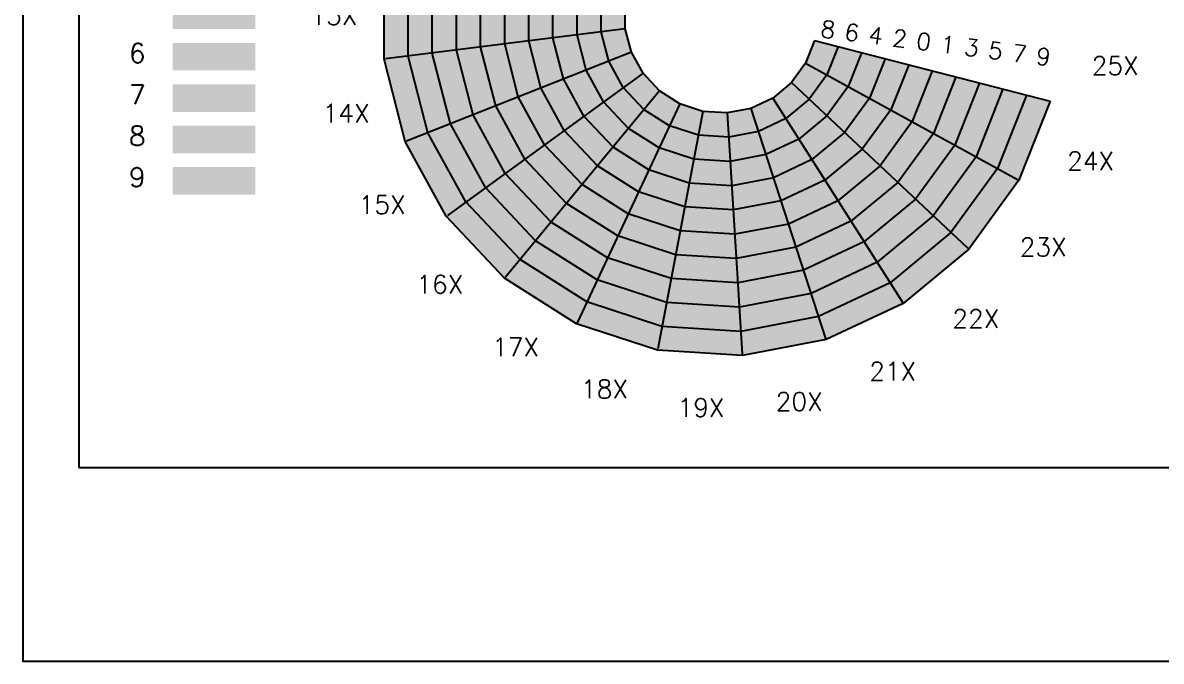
# Model space of a CAD drawing. Extents: x -3.6 to 17, y -3 to 11.
# Drawn here: x 0 to 9.83, y 0 to 5.51 of the extents above; entities that cross this region are included whole.
import ezdxf
from ezdxf.enums import TextEntityAlignment as Align

# ---------------------------------------------------------------- set-up
doc = ezdxf.new("R2010")
doc.units = 0
doc.header["$MEASUREMENT"] = 0
doc.layers.get('0').update_dxf_attribs({"linetype": 'CONTINUOUS'})
doc.layers.get('DEFPOINTS').update_dxf_attribs({"linetype": 'CONTINUOUS'})
for name, color, linetype in [('Lines', 7, 'CONTINUOUS'), ('Shades', 10, 'CONTINUOUS'), ('Text', 7, 'CONTINUOUS')]:
    doc.layers.add(name, color=color, linetype=linetype)
doc.styles.add('Roman Simplex', font='romans')

# ---------------------------------------------------------------- blocks, each defined once
blk = doc.blocks.new('border')
at = {"color": 4}
blk.add_lwpolyline([(0, 0.00781), (0, 0), (0.00781, 0)], dxfattribs=at)
at = {"layer": 'DEFPOINTS'}
blk.add_lwpolyline([(1, 1), (0, 1), (0, 0), (1, 0)], close=True, dxfattribs=at)

msp = doc.modelspace()

# ---------------------------------------------------------------- linework, layer by layer
for p, q in [((0.4842, 10.0068), (0.4842, 1.6735)), ((0.4842, 1.6735), (11.5757, 1.6735))]:
    msp.add_line(p, q)
at = {"layer": 'Lines', "color": 4}
for p, q in [((3.1198, 5.1986), (3.1198, 5.9339)), ((3.3282, 5.225), (3.3282, 5.9076)), ((3.5365, 5.2513), (3.5365, 5.8813)), ((3.7448, 5.2776), (3.7448, 5.8549)), ((3.9532, 5.3039), (3.9532, 5.8286)), ((4.1615, 5.3302), (4.1615, 5.8023)), ((4.3698, 5.3566), (4.3698, 5.776)), ((4.5782, 5.3829), (4.5782, 5.7497)), ((4.7865, 5.4092), (4.7865, 5.7234)), ((4.9948, 5.4355), (4.9948, 5.697)), ((5.2032, 5.4618), (3.1313, 5.2001)), ((4.8646, 5.1049), (4.7865, 5.4092)), ((5.0599, 5.1822), (4.9948, 5.4355)), ((4.2789, 4.873), (4.1615, 5.3302)), ((4.4742, 4.9503), (4.3698, 5.3566)), ((4.6694, 5.0276), (4.5782, 5.3829)), ((3.4979, 4.5638), (3.3282, 5.225)), ((3.6932, 4.6411), (3.5365, 5.2513)), ((3.8884, 4.7184), (3.7448, 5.2776)), ((4.0837, 4.7957), (3.9532, 5.3039)), ((3.3027, 4.4865), (3.1198, 5.1986))]:
    msp.add_line(p, q, dxfattribs=at)
at = {"layer": 'Lines', "color": 6}
for p, q in [((6.8371, 5.359), (8.871, 4.8368)), ((7.0405, 5.3068), (6.9442, 5.0636)), ((7.2439, 5.2546), (7.1282, 4.9625)), ((6.7602, 5.1648), (8.5902, 4.1588)), ((7.4473, 5.2024), (7.3122, 4.8613)), ((7.6507, 5.1501), (7.4963, 4.7602)), ((6.9442, 5.0636), (6.7905, 4.8521)), ((7.8541, 5.0979), (7.6803, 4.659)), ((8.0574, 5.0457), (7.8643, 4.5578)), ((6.6374, 4.9958), (8.1597, 3.5663)), ((7.1282, 4.9625), (6.9436, 4.7083)), ((8.2608, 4.9935), (8.0483, 4.4567)), ((8.4642, 4.9412), (8.2323, 4.3555)), ((6.4765, 4.8627), (7.5954, 3.0995)), ((6.7905, 4.8521), (6.589, 4.6854)), ((7.3122, 4.8613), (7.0966, 4.5646)), ((8.6676, 4.889), (8.4163, 4.2543)), ((8.871, 4.8368), (8.6003, 4.1532)), ((6.0823, 4.7346), (6.2134, 2.6504)), ((6.2875, 4.7737), (6.9328, 2.7876)), ((7.4963, 4.7602), (7.2497, 4.4208)), ((6.589, 4.6854), (6.3523, 4.574)), ((6.9436, 4.7083), (6.7015, 4.5081)), ((7.6803, 4.659), (7.4028, 4.2771)), ((6.3523, 4.574), (6.0955, 4.525)), ((7.0966, 4.5646), (6.814, 4.3308)), ((7.8643, 4.5578), (7.5559, 4.1333)), ((6.7015, 4.5081), (6.4172, 4.3743)), ((8.0483, 4.4567), (7.7089, 3.9896)), ((6.4172, 4.3743), (6.1086, 4.3154)), ((6.814, 4.3308), (6.4821, 4.1746)), ((7.2497, 4.4208), (6.9265, 4.1535)), ((8.2323, 4.3555), (7.862, 3.8458)), ((7.4028, 4.2771), (7.0391, 3.9762)), ((8.4163, 4.2543), (8.0151, 3.7021)), ((6.4821, 4.1746), (6.1218, 4.1059)), ((6.9265, 4.1535), (6.547, 3.9749)), ((7.5559, 4.1333), (7.1516, 3.7989)), ((8.6003, 4.1532), (8.1682, 3.5583)), ((6.547, 3.9749), (6.135, 3.8963)), ((7.0391, 3.9762), (6.6119, 3.7752)), ((7.7089, 3.9896), (7.2641, 3.6216)), ((7.862, 3.8458), (7.3766, 3.4443)), ((6.6119, 3.7752), (6.1482, 3.6867)), ((7.1516, 3.7989), (6.6768, 3.5755)), ((8.0151, 3.7021), (7.4891, 3.267)), ((6.6768, 3.5755), (6.1614, 3.4771)), ((7.2641, 3.6216), (6.7417, 3.3757)), ((8.1682, 3.5583), (7.6016, 3.0897)), ((7.3766, 3.4443), (6.8066, 3.176)), ((6.7417, 3.3757), (6.1746, 3.2676)), ((7.4891, 3.267), (6.8715, 2.9763)), ((6.8066, 3.176), (6.1877, 3.058)), ((7.6016, 3.0897), (6.9364, 2.7766)), ((6.8715, 2.9763), (6.2009, 2.8484)), ((6.9364, 2.7766), (6.2141, 2.6388))]:
    msp.add_line(p, q, dxfattribs=at)
at = {"layer": 'Lines', "color": 5}
for p, q in [((5.2551, 5.2595), (3.3135, 4.4907)), ((5.1859, 4.953), (5.0599, 5.1822)), ((5.3558, 5.0764), (3.6663, 3.849)), ((4.8461, 4.7062), (4.6694, 5.0276)), ((5.016, 4.8296), (4.8646, 5.1049)), ((5.4988, 4.9242), (4.1676, 3.3151)), ((4.6762, 4.5827), (4.4742, 4.9503)), ((5.3649, 4.7624), (5.1859, 4.953)), ((4.5063, 4.4593), (4.2789, 4.873)), ((5.2311, 4.6006), (5.016, 4.8296)), ((4.3365, 4.3359), (4.0837, 4.7957)), ((5.6751, 4.8122), (4.786, 2.9227)), ((5.5857, 4.6222), (5.3649, 4.7624)), ((5.8738, 4.7477), (5.4825, 2.6964)), ((3.9967, 4.089), (3.6932, 4.6411)), ((4.1666, 4.2124), (3.8884, 4.7184)), ((5.0972, 4.4388), (4.8461, 4.7062)), ((5.8344, 4.5414), (5.5857, 4.6222)), ((3.8268, 3.9656), (3.4979, 4.5638)), ((4.9633, 4.277), (4.6762, 4.5827)), ((5.4963, 4.4322), (5.2311, 4.6006)), ((6.0955, 4.525), (5.8344, 4.5414)), ((3.6569, 3.8422), (3.3027, 4.4865)), ((4.8295, 4.1152), (4.5063, 4.4593)), ((5.4069, 4.2422), (5.0972, 4.4388)), ((5.7951, 4.3352), (5.4963, 4.4322)), ((4.6956, 3.9534), (4.3365, 4.3359)), ((6.1086, 4.3154), (5.7951, 4.3352)), ((5.3175, 4.0522), (4.9633, 4.277)), ((5.7557, 4.1289), (5.4069, 4.2422)), ((4.5618, 3.7916), (4.1666, 4.2124)), ((4.4279, 3.6298), (3.9967, 4.089)), ((5.2281, 3.8622), (4.8295, 4.1152)), ((5.7164, 3.9226), (5.3175, 4.0522)), ((6.1218, 4.1059), (5.7557, 4.1289)), ((4.2941, 3.468), (3.8268, 3.9656)), ((5.1387, 3.6722), (4.6956, 3.9534)), ((4.1602, 3.3062), (3.6569, 3.8422)), ((5.677, 3.7163), (5.2281, 3.8622)), ((6.135, 3.8963), (5.7164, 3.9226)), ((5.0493, 3.4822), (4.5618, 3.7916)), ((5.6377, 3.5101), (5.1387, 3.6722)), ((6.1482, 3.6867), (5.677, 3.7163)), ((4.9599, 3.2922), (4.4279, 3.6298)), ((4.8704, 3.1022), (4.2941, 3.468)), ((5.5984, 3.3038), (5.0493, 3.4822)), ((6.1614, 3.4771), (5.6377, 3.5101)), ((4.781, 2.9122), (4.1602, 3.3062)), ((5.559, 3.0975), (4.9599, 3.2922)), ((6.1746, 3.2676), (5.5984, 3.3038)), ((5.5197, 2.8913), (4.8704, 3.1022)), ((6.1877, 3.058), (5.559, 3.0975)), ((5.4803, 2.685), (4.781, 2.9122)), ((6.2009, 2.8484), (5.5197, 2.8913)), ((6.2141, 2.6388), (5.4803, 2.685))]:
    msp.add_line(p, q, dxfattribs=at)
at = {"layer": 'Lines', "color": 4}
msp.add_lwpolyline([(5.2551, 5.2595), (5.2032, 5.4618), (5.2032, 5.6707), (5.2551, 5.873)], dxfattribs=at)
at = {"layer": 'Lines', "color": 6}
msp.add_lwpolyline([(6.8371, 5.359), (6.7602, 5.1648), (6.6374, 4.9958), (6.4765, 4.8627), (6.2875, 4.7737), (6.0823, 4.7346)], dxfattribs=at)
at = {"layer": 'Lines', "color": 5}
msp.add_lwpolyline([(6.0823, 4.7346), (5.8738, 4.7477), (5.6751, 4.8122), (5.4988, 4.9242), (5.3558, 5.0764), (5.2551, 5.2595)], dxfattribs=at)
at = {"layer": 'Shades', "color": 139}
msp.add_solid([(3.3282, 5.9076), (3.1198, 5.9339), (3.3282, 5.225), (3.1198, 5.1986)], dxfattribs=at)
at = {"layer": 'Shades', "color": 137}
msp.add_solid([(3.5365, 5.8813), (3.3282, 5.9076), (3.5365, 5.2513), (3.3282, 5.225)], dxfattribs=at)
at = {"layer": 'Shades', "color": 135}
msp.add_solid([(3.7448, 5.8549), (3.5365, 5.8813), (3.7448, 5.2776), (3.5365, 5.2513)], dxfattribs=at)
at = {"layer": 'Shades', "color": 133}
msp.add_solid([(3.9532, 5.8286), (3.7448, 5.8549), (3.9532, 5.3039), (3.7448, 5.2776)], dxfattribs=at)
at = {"layer": 'Shades', "color": 131}
msp.add_solid([(4.1615, 5.8023), (3.9532, 5.8286), (4.1615, 5.3302), (3.9532, 5.3039)], dxfattribs=at)
at = {"layer": 'Shades', "color": 130}
msp.add_solid([(4.3698, 5.776), (4.1615, 5.8023), (4.3698, 5.3566), (4.1615, 5.3302)], dxfattribs=at)
at = {"layer": 'Shades', "color": 132}
msp.add_solid([(4.5782, 5.7497), (4.3698, 5.776), (4.5782, 5.3829), (4.3698, 5.3566)], dxfattribs=at)
at = {"layer": 'Shades', "color": 134}
msp.add_solid([(4.7865, 5.7234), (4.5782, 5.7497), (4.7865, 5.4092), (4.5782, 5.3829)], dxfattribs=at)
at = {"layer": 'Shades', "color": 136}
msp.add_solid([(4.9948, 5.697), (4.7865, 5.7234), (4.9948, 5.4355), (4.7865, 5.4092)], dxfattribs=at)
at = {"layer": 'Shades', "color": 5}
msp.add_solid([(1.2933, 5.4579), (2.0076, 5.4579), (1.2933, 5.696), (2.0076, 5.696)], dxfattribs=at)
at = {"layer": 'Shades', "color": 138}
msp.add_solid([(5.2032, 5.6707), (4.9948, 5.697), (5.2032, 5.4618), (4.9948, 5.4355)], dxfattribs=at)
at = {"layer": 'Shades', "color": 144}
msp.add_solid([(4.7865, 5.4092), (4.5782, 5.3829), (4.8646, 5.1049), (4.6694, 5.0276)], dxfattribs=at)
at = {"layer": 'Shades', "color": 146}
msp.add_solid([(4.9948, 5.4355), (4.7865, 5.4092), (5.0599, 5.1822), (4.8646, 5.1049)], dxfattribs=at)
at = {"layer": 'Shades', "color": 148}
msp.add_solid([(5.2032, 5.4618), (4.9948, 5.4355), (5.2551, 5.2595), (5.0599, 5.1822)], dxfattribs=at)
at = {"layer": 'Shades', "color": 6}
msp.add_solid([(1.2933, 5.1007), (2.0076, 5.1007), (1.2933, 5.3388), (2.0076, 5.3388)], dxfattribs=at)
at = {"layer": 'Shades', "color": 141}
msp.add_solid([(4.1615, 5.3302), (3.9532, 5.3039), (4.2789, 4.873), (4.0837, 4.7957)], dxfattribs=at)
at = {"layer": 'Shades', "color": 140}
msp.add_solid([(4.3698, 5.3566), (4.1615, 5.3302), (4.4742, 4.9503), (4.2789, 4.873)], dxfattribs=at)
at = {"layer": 'Shades', "color": 142}
msp.add_solid([(4.5782, 5.3829), (4.3698, 5.3566), (4.6694, 5.0276), (4.4742, 4.9503)], dxfattribs=at)
at = {"layer": 'Shades', "color": 248}
msp.add_solid([(6.7602, 5.1648), (6.9442, 5.0636), (6.8371, 5.359), (7.0405, 5.3068)], dxfattribs=at)
at = {"layer": 'Shades', "color": 149}
msp.add_solid([(3.3282, 5.225), (3.1198, 5.1986), (3.4979, 4.5638), (3.3027, 4.4865)], dxfattribs=at)
at = {"layer": 'Shades', "color": 147}
msp.add_solid([(3.5365, 5.2513), (3.3282, 5.225), (3.6932, 4.6411), (3.4979, 4.5638)], dxfattribs=at)
at = {"layer": 'Shades', "color": 145}
msp.add_solid([(3.7448, 5.2776), (3.5365, 5.2513), (3.8884, 4.7184), (3.6932, 4.6411)], dxfattribs=at)
at = {"layer": 'Shades', "color": 143}
msp.add_solid([(3.9532, 5.3039), (3.7448, 5.2776), (4.0837, 4.7957), (3.8884, 4.7184)], dxfattribs=at)
at = {"layer": 'Shades', "color": 158}
msp.add_solid([(5.2551, 5.2595), (5.0599, 5.1822), (5.3558, 5.0764), (5.1859, 4.953)], dxfattribs=at)
at = {"layer": 'Shades', "color": 246}
msp.add_solid([(6.9442, 5.0636), (7.1282, 4.9625), (7.0405, 5.3068), (7.2439, 5.2546)], dxfattribs=at)
at = {"layer": 'Shades', "color": 244}
msp.add_solid([(7.1282, 4.9625), (7.3122, 4.8613), (7.2439, 5.2546), (7.4473, 5.2024)], dxfattribs=at)
at = {"layer": 'Shades', "color": 156}
msp.add_solid([(5.0599, 5.1822), (4.8646, 5.1049), (5.1859, 4.953), (5.016, 4.8296)], dxfattribs=at)
at = {"layer": 'Shades', "color": 238}
msp.add_solid([(6.6374, 4.9958), (6.7905, 4.8521), (6.7602, 5.1648), (6.9442, 5.0636)], dxfattribs=at)
at = {"layer": 'Shades', "color": 242}
msp.add_solid([(7.3122, 4.8613), (7.4963, 4.7602), (7.4473, 5.2024), (7.6507, 5.1501)], dxfattribs=at)
at = {"layer": 'Shades', "color": 240}
msp.add_solid([(7.4963, 4.7602), (7.6803, 4.659), (7.6507, 5.1501), (7.8541, 5.0979)], dxfattribs=at)
at = {"layer": 'Shades', "color": 152}
msp.add_solid([(4.6694, 5.0276), (4.4742, 4.9503), (4.8461, 4.7062), (4.6762, 4.5827)], dxfattribs=at)
at = {"layer": 'Shades', "color": 154}
msp.add_solid([(4.8646, 5.1049), (4.6694, 5.0276), (5.016, 4.8296), (4.8461, 4.7062)], dxfattribs=at)
at = {"layer": 'Shades', "color": 168}
msp.add_solid([(5.3558, 5.0764), (5.1859, 4.953), (5.4988, 4.9242), (5.3649, 4.7624)], dxfattribs=at)
at = {"layer": 'Shades', "color": 236}
msp.add_solid([(6.7905, 4.8521), (6.9436, 4.7083), (6.9442, 5.0636), (7.1282, 4.9625)], dxfattribs=at)
at = {"layer": 'Shades', "color": 241}
msp.add_solid([(7.6803, 4.659), (7.8643, 4.5578), (7.8541, 5.0979), (8.0574, 5.0457)], dxfattribs=at)
at = {"layer": 'Shades', "color": 243}
msp.add_solid([(7.8643, 4.5578), (8.0483, 4.4567), (8.0574, 5.0457), (8.2608, 4.9935)], dxfattribs=at)
at = {"layer": 'Shades', "color": 7}
msp.add_solid([(1.2933, 4.7436), (2.0076, 4.7436), (1.2933, 4.9817), (2.0076, 4.9817)], dxfattribs=at)
at = {"layer": 'Shades', "color": 150}
msp.add_solid([(4.4742, 4.9503), (4.2789, 4.873), (4.6762, 4.5827), (4.5063, 4.4593)], dxfattribs=at)
at = {"layer": 'Shades', "color": 166}
msp.add_solid([(5.1859, 4.953), (5.016, 4.8296), (5.3649, 4.7624), (5.2311, 4.6006)], dxfattribs=at)
at = {"layer": 'Shades', "color": 178}
msp.add_solid([(5.4988, 4.9242), (5.3649, 4.7624), (5.6751, 4.8122), (5.5857, 4.6222)], dxfattribs=at)
at = {"layer": 'Shades', "color": 228}
msp.add_solid([(6.4765, 4.8627), (6.589, 4.6854), (6.6374, 4.9958), (6.7905, 4.8521)], dxfattribs=at)
at = {"layer": 'Shades', "color": 234}
msp.add_solid([(6.9436, 4.7083), (7.0966, 4.5646), (7.1282, 4.9625), (7.3122, 4.8613)], dxfattribs=at)
at = {"layer": 'Shades', "color": 245}
msp.add_solid([(8.0483, 4.4567), (8.2323, 4.3555), (8.2608, 4.9935), (8.4642, 4.9412)], dxfattribs=at)
at = {"layer": 'Shades', "color": 247}
msp.add_solid([(8.2323, 4.3555), (8.4163, 4.2543), (8.4642, 4.9412), (8.6676, 4.889)], dxfattribs=at)
at = {"layer": 'Shades', "color": 151}
msp.add_solid([(4.2789, 4.873), (4.0837, 4.7957), (4.5063, 4.4593), (4.3365, 4.3359)], dxfattribs=at)
at = {"layer": 'Shades', "color": 164}
msp.add_solid([(5.016, 4.8296), (4.8461, 4.7062), (5.2311, 4.6006), (5.0972, 4.4388)], dxfattribs=at)
at = {"layer": 'Shades', "color": 218}
msp.add_solid([(6.2875, 4.7737), (6.3523, 4.574), (6.4765, 4.8627), (6.589, 4.6854)], dxfattribs=at)
at = {"layer": 'Shades', "color": 226}
msp.add_solid([(6.589, 4.6854), (6.7015, 4.5081), (6.7905, 4.8521), (6.9436, 4.7083)], dxfattribs=at)
at = {"layer": 'Shades', "color": 232}
msp.add_solid([(7.0966, 4.5646), (7.2497, 4.4208), (7.3122, 4.8613), (7.4963, 4.7602)], dxfattribs=at)
at = {"layer": 'Shades', "color": 249}
msp.add_solid([(8.4163, 4.2543), (8.6003, 4.1532), (8.6676, 4.889), (8.871, 4.8368)], dxfattribs=at)
at = {"layer": 'Shades', "color": 153}
msp.add_solid([(4.0837, 4.7957), (3.8884, 4.7184), (4.3365, 4.3359), (4.1666, 4.2124)], dxfattribs=at)
at = {"layer": 'Shades', "color": 176}
msp.add_solid([(5.3649, 4.7624), (5.2311, 4.6006), (5.5857, 4.6222), (5.4963, 4.4322)], dxfattribs=at)
at = {"layer": 'Shades', "color": 188}
msp.add_solid([(5.6751, 4.8122), (5.5857, 4.6222), (5.8738, 4.7477), (5.8344, 4.5414)], dxfattribs=at)
at = {"layer": 'Shades', "color": 198}
msp.add_solid([(5.8738, 4.7477), (5.8344, 4.5414), (6.0823, 4.7346), (6.0955, 4.525)], dxfattribs=at)
at = {"layer": 'Shades', "color": 208}
msp.add_solid([(6.0823, 4.7346), (6.0955, 4.525), (6.2875, 4.7737), (6.3523, 4.574)], dxfattribs=at)
at = {"layer": 'Shades', "color": 230}
msp.add_solid([(7.2497, 4.4208), (7.4028, 4.2771), (7.4963, 4.7602), (7.6803, 4.659)], dxfattribs=at)
at = {"layer": 'Shades', "color": 8}
msp.add_solid([(1.2933, 4.3864), (2.0076, 4.3864), (1.2933, 4.6245), (2.0076, 4.6245)], dxfattribs=at)
at = {"layer": 'Shades', "color": 157}
msp.add_solid([(3.6932, 4.6411), (3.4979, 4.5638), (3.9967, 4.089), (3.8268, 3.9656)], dxfattribs=at)
at = {"layer": 'Shades', "color": 155}
msp.add_solid([(3.8884, 4.7184), (3.6932, 4.6411), (4.1666, 4.2124), (3.9967, 4.089)], dxfattribs=at)
at = {"layer": 'Shades', "color": 162}
msp.add_solid([(4.8461, 4.7062), (4.6762, 4.5827), (5.0972, 4.4388), (4.9633, 4.277)], dxfattribs=at)
at = {"layer": 'Shades', "color": 186}
msp.add_solid([(5.5857, 4.6222), (5.4963, 4.4322), (5.8344, 4.5414), (5.7951, 4.3352)], dxfattribs=at)
at = {"layer": 'Shades', "color": 216}
msp.add_solid([(6.3523, 4.574), (6.4172, 4.3743), (6.589, 4.6854), (6.7015, 4.5081)], dxfattribs=at)
at = {"layer": 'Shades', "color": 224}
msp.add_solid([(6.7015, 4.5081), (6.814, 4.3308), (6.9436, 4.7083), (7.0966, 4.5646)], dxfattribs=at)
at = {"layer": 'Shades', "color": 231}
msp.add_solid([(7.4028, 4.2771), (7.5559, 4.1333), (7.6803, 4.659), (7.8643, 4.5578)], dxfattribs=at)
at = {"layer": 'Shades', "color": 159}
msp.add_solid([(3.4979, 4.5638), (3.3027, 4.4865), (3.8268, 3.9656), (3.6569, 3.8422)], dxfattribs=at)
at = {"layer": 'Shades', "color": 160}
msp.add_solid([(4.6762, 4.5827), (4.5063, 4.4593), (4.9633, 4.277), (4.8295, 4.1152)], dxfattribs=at)
at = {"layer": 'Shades', "color": 174}
msp.add_solid([(5.2311, 4.6006), (5.0972, 4.4388), (5.4963, 4.4322), (5.4069, 4.2422)], dxfattribs=at)
at = {"layer": 'Shades', "color": 196}
msp.add_solid([(5.8344, 4.5414), (5.7951, 4.3352), (6.0955, 4.525), (6.1086, 4.3154)], dxfattribs=at)
at = {"layer": 'Shades', "color": 206}
msp.add_solid([(6.0955, 4.525), (6.1086, 4.3154), (6.3523, 4.574), (6.4172, 4.3743)], dxfattribs=at)
at = {"layer": 'Shades', "color": 222}
msp.add_solid([(6.814, 4.3308), (6.9265, 4.1535), (7.0966, 4.5646), (7.2497, 4.4208)], dxfattribs=at)
at = {"layer": 'Shades', "color": 233}
msp.add_solid([(7.5559, 4.1333), (7.7089, 3.9896), (7.8643, 4.5578), (8.0483, 4.4567)], dxfattribs=at)
at = {"layer": 'Shades', "color": 161}
msp.add_solid([(4.5063, 4.4593), (4.3365, 4.3359), (4.8295, 4.1152), (4.6956, 3.9534)], dxfattribs=at)
at = {"layer": 'Shades', "color": 172}
msp.add_solid([(5.0972, 4.4388), (4.9633, 4.277), (5.4069, 4.2422), (5.3175, 4.0522)], dxfattribs=at)
at = {"layer": 'Shades', "color": 184}
msp.add_solid([(5.4963, 4.4322), (5.4069, 4.2422), (5.7951, 4.3352), (5.7557, 4.1289)], dxfattribs=at)
at = {"layer": 'Shades', "color": 214}
msp.add_solid([(6.4172, 4.3743), (6.4821, 4.1746), (6.7015, 4.5081), (6.814, 4.3308)], dxfattribs=at)
at = {"layer": 'Shades', "color": 235}
msp.add_solid([(7.7089, 3.9896), (7.862, 3.8458), (8.0483, 4.4567), (8.2323, 4.3555)], dxfattribs=at)
at = {"layer": 'Shades', "color": 163}
msp.add_solid([(4.3365, 4.3359), (4.1666, 4.2124), (4.6956, 3.9534), (4.5618, 3.7916)], dxfattribs=at)
at = {"layer": 'Shades', "color": 194}
msp.add_solid([(5.7951, 4.3352), (5.7557, 4.1289), (6.1086, 4.3154), (6.1218, 4.1059)], dxfattribs=at)
at = {"layer": 'Shades', "color": 204}
msp.add_solid([(6.1086, 4.3154), (6.1218, 4.1059), (6.4172, 4.3743), (6.4821, 4.1746)], dxfattribs=at)
at = {"layer": 'Shades', "color": 212}
msp.add_solid([(6.4821, 4.1746), (6.547, 3.9749), (6.814, 4.3308), (6.9265, 4.1535)], dxfattribs=at)
at = {"layer": 'Shades', "color": 220}
msp.add_solid([(6.9265, 4.1535), (7.0391, 3.9762), (7.2497, 4.4208), (7.4028, 4.2771)], dxfattribs=at)
at = {"layer": 'Shades', "color": 237}
msp.add_solid([(7.862, 3.8458), (8.0151, 3.7021), (8.2323, 4.3555), (8.4163, 4.2543)], dxfattribs=at)
at = {"layer": 'Shades', "color": 9}
msp.add_solid([(1.2933, 4.0293), (2.0076, 4.0293), (1.2933, 4.2674), (2.0076, 4.2674)], dxfattribs=at)
at = {"layer": 'Shades', "color": 170}
msp.add_solid([(4.9633, 4.277), (4.8295, 4.1152), (5.3175, 4.0522), (5.2281, 3.8622)], dxfattribs=at)
at = {"layer": 'Shades', "color": 182}
msp.add_solid([(5.4069, 4.2422), (5.3175, 4.0522), (5.7557, 4.1289), (5.7164, 3.9226)], dxfattribs=at)
at = {"layer": 'Shades', "color": 221}
msp.add_solid([(7.0391, 3.9762), (7.1516, 3.7989), (7.4028, 4.2771), (7.5559, 4.1333)], dxfattribs=at)
at = {"layer": 'Shades', "color": 239}
msp.add_solid([(8.0151, 3.7021), (8.1682, 3.5583), (8.4163, 4.2543), (8.6003, 4.1532)], dxfattribs=at)
at = {"layer": 'Shades', "color": 165}
msp.add_solid([(4.1666, 4.2124), (3.9967, 4.089), (4.5618, 3.7916), (4.4279, 3.6298)], dxfattribs=at)
at = {"layer": 'Shades', "color": 202}
msp.add_solid([(6.1218, 4.1059), (6.135, 3.8963), (6.4821, 4.1746), (6.547, 3.9749)], dxfattribs=at)
at = {"layer": 'Shades', "color": 210}
msp.add_solid([(6.547, 3.9749), (6.6119, 3.7752), (6.9265, 4.1535), (7.0391, 3.9762)], dxfattribs=at)
at = {"layer": 'Shades', "color": 223}
msp.add_solid([(7.1516, 3.7989), (7.2641, 3.6216), (7.5559, 4.1333), (7.7089, 3.9896)], dxfattribs=at)
at = {"layer": 'Shades', "color": 167}
msp.add_solid([(3.9967, 4.089), (3.8268, 3.9656), (4.4279, 3.6298), (4.2941, 3.468)], dxfattribs=at)
at = {"layer": 'Shades', "color": 171}
msp.add_solid([(4.8295, 4.1152), (4.6956, 3.9534), (5.2281, 3.8622), (5.1387, 3.6722)], dxfattribs=at)
at = {"layer": 'Shades', "color": 180}
msp.add_solid([(5.3175, 4.0522), (5.2281, 3.8622), (5.7164, 3.9226), (5.677, 3.7163)], dxfattribs=at)
at = {"layer": 'Shades', "color": 192}
msp.add_solid([(5.7557, 4.1289), (5.7164, 3.9226), (6.1218, 4.1059), (6.135, 3.8963)], dxfattribs=at)
at = {"layer": 'Shades', "color": 169}
msp.add_solid([(3.8268, 3.9656), (3.6569, 3.8422), (4.2941, 3.468), (4.1602, 3.3062)], dxfattribs=at)
at = {"layer": 'Shades', "color": 173}
msp.add_solid([(4.6956, 3.9534), (4.5618, 3.7916), (5.1387, 3.6722), (5.0493, 3.4822)], dxfattribs=at)
at = {"layer": 'Shades', "color": 200}
msp.add_solid([(6.135, 3.8963), (6.1482, 3.6867), (6.547, 3.9749), (6.6119, 3.7752)], dxfattribs=at)
at = {"layer": 'Shades', "color": 211}
msp.add_solid([(6.6119, 3.7752), (6.6768, 3.5755), (7.0391, 3.9762), (7.1516, 3.7989)], dxfattribs=at)
at = {"layer": 'Shades', "color": 225}
msp.add_solid([(7.2641, 3.6216), (7.3766, 3.4443), (7.7089, 3.9896), (7.862, 3.8458)], dxfattribs=at)
at = {"layer": 'Shades', "color": 181}
msp.add_solid([(5.2281, 3.8622), (5.1387, 3.6722), (5.677, 3.7163), (5.6377, 3.5101)], dxfattribs=at)
at = {"layer": 'Shades', "color": 190}
msp.add_solid([(5.7164, 3.9226), (5.677, 3.7163), (6.135, 3.8963), (6.1482, 3.6867)], dxfattribs=at)
at = {"layer": 'Shades', "color": 227}
msp.add_solid([(7.3766, 3.4443), (7.4891, 3.267), (7.862, 3.8458), (8.0151, 3.7021)], dxfattribs=at)
at = {"layer": 'Shades', "color": 175}
msp.add_solid([(4.5618, 3.7916), (4.4279, 3.6298), (5.0493, 3.4822), (4.9599, 3.2922)], dxfattribs=at)
at = {"layer": 'Shades', "color": 201}
msp.add_solid([(6.1482, 3.6867), (6.1614, 3.4771), (6.6119, 3.7752), (6.6768, 3.5755)], dxfattribs=at)
at = {"layer": 'Shades', "color": 213}
msp.add_solid([(6.6768, 3.5755), (6.7417, 3.3757), (7.1516, 3.7989), (7.2641, 3.6216)], dxfattribs=at)
at = {"layer": 'Shades', "color": 183}
msp.add_solid([(5.1387, 3.6722), (5.0493, 3.4822), (5.6377, 3.5101), (5.5984, 3.3038)], dxfattribs=at)
at = {"layer": 'Shades', "color": 191}
msp.add_solid([(5.677, 3.7163), (5.6377, 3.5101), (6.1482, 3.6867), (6.1614, 3.4771)], dxfattribs=at)
at = {"layer": 'Shades', "color": 229}
msp.add_solid([(7.4891, 3.267), (7.6016, 3.0897), (8.0151, 3.7021), (8.1682, 3.5583)], dxfattribs=at)
at = {"layer": 'Shades', "color": 177}
msp.add_solid([(4.4279, 3.6298), (4.2941, 3.468), (4.9599, 3.2922), (4.8704, 3.1022)], dxfattribs=at)
at = {"layer": 'Shades', "color": 203}
msp.add_solid([(6.1614, 3.4771), (6.1746, 3.2676), (6.6768, 3.5755), (6.7417, 3.3757)], dxfattribs=at)
at = {"layer": 'Shades', "color": 215}
msp.add_solid([(6.7417, 3.3757), (6.8066, 3.176), (7.2641, 3.6216), (7.3766, 3.4443)], dxfattribs=at)
at = {"layer": 'Shades', "color": 179}
msp.add_solid([(4.2941, 3.468), (4.1602, 3.3062), (4.8704, 3.1022), (4.781, 2.9122)], dxfattribs=at)
at = {"layer": 'Shades', "color": 185}
msp.add_solid([(5.0493, 3.4822), (4.9599, 3.2922), (5.5984, 3.3038), (5.559, 3.0975)], dxfattribs=at)
at = {"layer": 'Shades', "color": 193}
msp.add_solid([(5.6377, 3.5101), (5.5984, 3.3038), (6.1614, 3.4771), (6.1746, 3.2676)], dxfattribs=at)
at = {"layer": 'Shades', "color": 217}
msp.add_solid([(6.8066, 3.176), (6.8715, 2.9763), (7.3766, 3.4443), (7.4891, 3.267)], dxfattribs=at)
at = {"layer": 'Shades', "color": 205}
msp.add_solid([(6.1746, 3.2676), (6.1877, 3.058), (6.7417, 3.3757), (6.8066, 3.176)], dxfattribs=at)
at = {"layer": 'Shades', "color": 187}
msp.add_solid([(4.9599, 3.2922), (4.8704, 3.1022), (5.559, 3.0975), (5.5197, 2.8913)], dxfattribs=at)
at = {"layer": 'Shades', "color": 195}
msp.add_solid([(5.5984, 3.3038), (5.559, 3.0975), (6.1746, 3.2676), (6.1877, 3.058)], dxfattribs=at)
at = {"layer": 'Shades', "color": 219}
msp.add_solid([(6.8715, 2.9763), (6.9364, 2.7766), (7.4891, 3.267), (7.6016, 3.0897)], dxfattribs=at)
at = {"layer": 'Shades', "color": 207}
msp.add_solid([(6.1877, 3.058), (6.2009, 2.8484), (6.8066, 3.176), (6.8715, 2.9763)], dxfattribs=at)
at = {"layer": 'Shades', "color": 189}
msp.add_solid([(4.8704, 3.1022), (4.781, 2.9122), (5.5197, 2.8913), (5.4803, 2.685)], dxfattribs=at)
at = {"layer": 'Shades', "color": 197}
msp.add_solid([(5.559, 3.0975), (5.5197, 2.8913), (6.1877, 3.058), (6.2009, 2.8484)], dxfattribs=at)
at = {"layer": 'Shades', "color": 209}
msp.add_solid([(6.2009, 2.8484), (6.2141, 2.6388), (6.8715, 2.9763), (6.9364, 2.7766)], dxfattribs=at)
at = {"layer": 'Shades', "color": 199}
msp.add_solid([(5.5197, 2.8913), (5.4803, 2.685), (6.2009, 2.8484), (6.2141, 2.6388)], dxfattribs=at)

# ---------------------------------------------------------------- block references
at = {"xscale": 17, "yscale": 11, "zscale": 17}
msp.add_blockref('border', (0, 0), dxfattribs=at)

# ---------------------------------------------------------------- texts
at = {"layer": 'Text', "color": 130, "style": 'Roman Simplex'}
msp.add_text('13X', height=0.15833, dxfattribs=at).set_placement((2.6867, 5.5739), align=Align.MIDDLE)
at = {"layer": 'Text', "style": 'Roman Simplex'}
for s, p in [('8', (6.9535, 5.4551)), ('6', (7.1602, 5.429)), ('4', (7.3669, 5.4029)), ('2', (7.5736, 5.3768)), ('0', (7.7803, 5.3506)), ('1', (7.987, 5.3245)), ('3', (8.1937, 5.2984)), ('5', (8.4004, 5.2723)), ('7', (8.6071, 5.2462)), ('9', (8.8137, 5.2201))]:
    msp.add_text(s, height=0.1458, rotation=352.80004, dxfattribs=at).set_placement(p, align=Align.MIDDLE)
at = {"layer": 'Text', "color": 6, "style": 'Roman Simplex'}
msp.add_text('6', height=0.1667, dxfattribs=at).set_placement((0.9883, 5.2504), align=Align.MIDDLE)
at = {"layer": 'Text', "color": 250, "style": 'Roman Simplex'}
msp.add_text('25X', height=0.15833, dxfattribs=at).set_placement((9.4338, 5.1418), align=Align.MIDDLE)
at = {"layer": 'Text', "color": 7, "style": 'Roman Simplex'}
msp.add_text('7', height=0.1667, dxfattribs=at).set_placement((0.9883, 4.8932), align=Align.MIDDLE)
at = {"layer": 'Text', "color": 140, "style": 'Roman Simplex'}
msp.add_text('14X', height=0.15833, dxfattribs=at).set_placement((2.7922, 4.7314), align=Align.MIDDLE)
at = {"layer": 'Text', "color": 8, "style": 'Roman Simplex'}
msp.add_text('8', height=0.1667, dxfattribs=at).set_placement((0.9883, 4.5361), align=Align.MIDDLE)
at = {"layer": 'Text', "color": 240, "style": 'Roman Simplex'}
msp.add_text('24X', height=0.15833, dxfattribs=at).set_placement((9.2217, 4.3196), align=Align.MIDDLE)
at = {"layer": 'Text', "color": 9, "style": 'Roman Simplex'}
msp.add_text('9', height=0.1667, dxfattribs=at).set_placement((0.9883, 4.179), align=Align.MIDDLE)
at = {"layer": 'Text', "color": 150, "style": 'Roman Simplex'}
msp.add_text('15X', height=0.15833, dxfattribs=at).set_placement((3.1038, 3.9416), align=Align.MIDDLE)
at = {"layer": 'Text', "color": 230, "style": 'Roman Simplex'}
msp.add_text('23X', height=0.15833, dxfattribs=at).set_placement((8.8119, 3.5761), align=Align.MIDDLE)
at = {"layer": 'Text', "color": 160, "style": 'Roman Simplex'}
msp.add_text('16X', height=0.15833, dxfattribs=at).set_placement((3.6021, 3.2542), align=Align.MIDDLE)
at = {"layer": 'Text', "color": 220, "style": 'Roman Simplex'}
msp.add_text('22X', height=0.15833, dxfattribs=at).set_placement((8.23, 2.9578), align=Align.MIDDLE)
at = {"layer": 'Text', "color": 170, "style": 'Roman Simplex'}
msp.add_text('17X', height=0.15833, dxfattribs=at).set_placement((4.2557, 2.7122), align=Align.MIDDLE)
at = {"layer": 'Text', "color": 210, "style": 'Roman Simplex'}
msp.add_text('21X', height=0.15833, dxfattribs=at).set_placement((7.5126, 2.5036), align=Align.MIDDLE)
at = {"layer": 'Text', "color": 180, "style": 'Roman Simplex'}
msp.add_text('18X', height=0.15833, dxfattribs=at).set_placement((5.0235, 2.3499), align=Align.MIDDLE)
at = {"layer": 'Text', "color": 190, "style": 'Roman Simplex'}
msp.add_text('19X', height=0.15833, dxfattribs=at).set_placement((5.8574, 2.1898), align=Align.MIDDLE)
at = {"layer": 'Text', "color": 200, "style": 'Roman Simplex'}
msp.add_text('20X', height=0.15833, dxfattribs=at).set_placement((6.7048, 2.2422), align=Align.MIDDLE)

doc.saveas('drawing.dxf')
